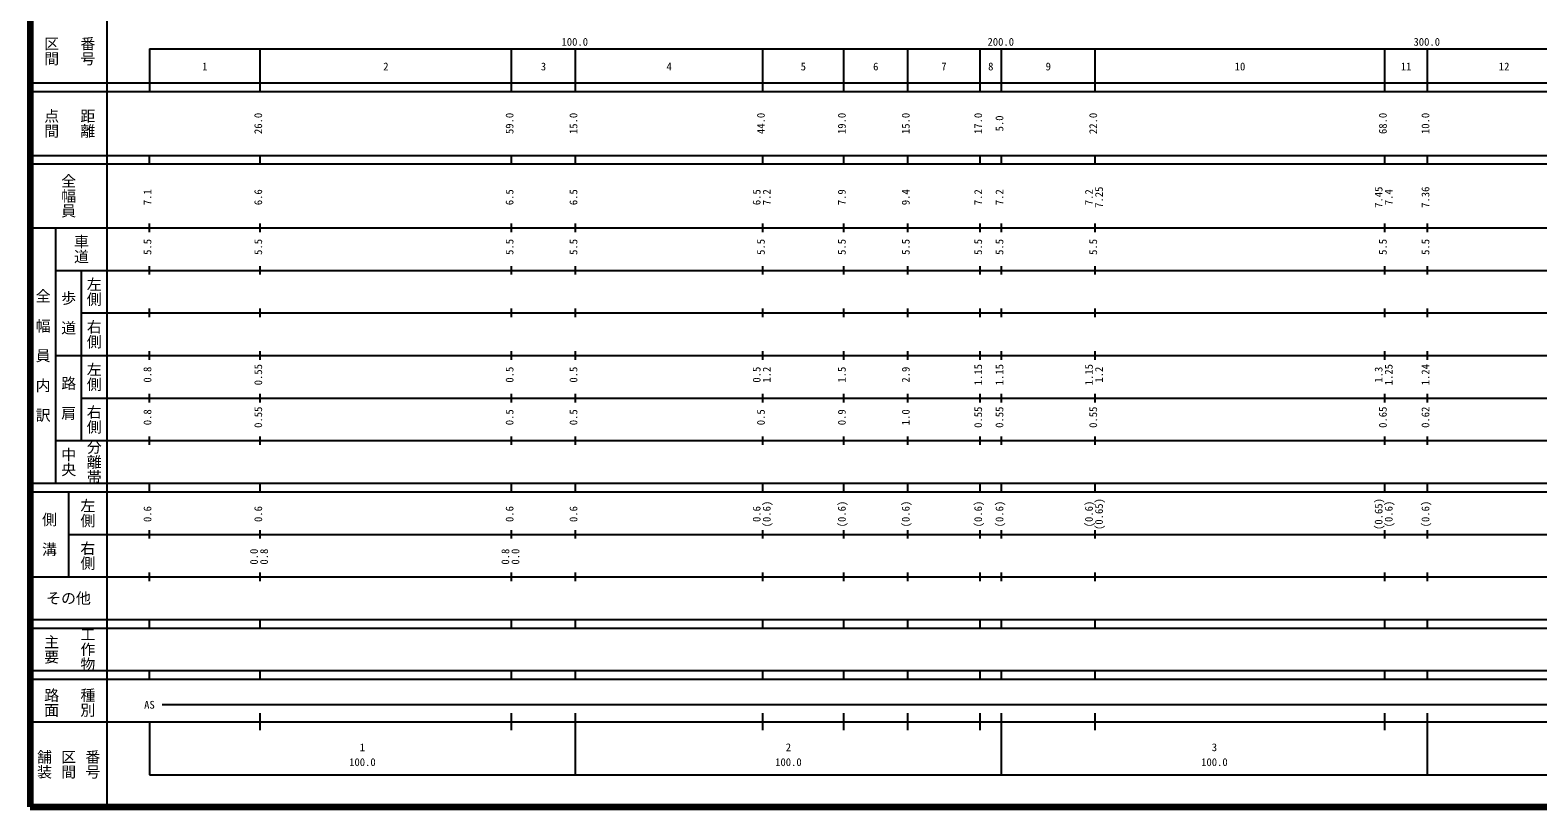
# Model space of a CAD drawing. Units: millimetres on the paper, enlarged 1000 times. Extents: x 40000 to 680000, y 20000 to 380000.
# Drawn here: x 40000 to 393920, y 20000 to 202409 of the extents above; entities that cross this region are included whole.
import ezdxf
from ezdxf.enums import TextEntityAlignment as Align

# ---------------------------------------------------------------- set-up
doc = ezdxf.new("R2010")
doc.units = ezdxf.units.MM
doc.header["$LTSCALE"] = 1000
doc.layers.add('M-TTL', color=2, linetype='Continuous', lineweight=140)
doc.layers.add('M-TTL-BAND', color=7, linetype='Continuous', lineweight=25)
doc.styles.add('@ＭＳ ゴシック', font='')
doc.styles.add('ＭＳ ゴシック', font='')
doc.styles.get('@ＭＳ ゴシック').set_extended_font_data('@MS Gothic')
doc.styles.get('ＭＳ ゴシック').set_extended_font_data('MS Gothic')

msp = doc.modelspace()

# ---------------------------------------------------------------- linework, layer by layer
at = {"layer": 'M-TTL'}
for p, q in [((40000, 380000), (40000, 20000)), ((40000, 20000), (680000, 20000))]:
    msp.add_line(p, q, dxfattribs=at)
at = {"layer": 'M-TTL-BAND'}
for p, q in [((58000, 370000), (58000, 20000)), ((68000, 198000), (579000, 198000)), ((68000, 198000), (68000, 188000)), ((94000, 188000), (94000, 198000)), ((153000, 188000), (153000, 198000)), ((168000, 188000), (168000, 198000)), ((212000, 188000), (212000, 198000)), ((231000, 188000), (231000, 198000)), ((246000, 188000), (246000, 198000)), ((263000, 188000), (263000, 198000)), ((268000, 188000), (268000, 198000)), ((290000, 188000), (290000, 198000)), ((358000, 188000), (358000, 198000)), ((368000, 188000), (368000, 198000)), ((40000, 190000), (579000, 190000)), ((40000, 188000), (579000, 188000)), ((40000, 173000), (579000, 173000)), ((40000, 171000), (579000, 171000)), ((68000, 171000), (68000, 173000)), ((94000, 171000), (94000, 173000)), ((153000, 171000), (153000, 173000)), ((168000, 171000), (168000, 173000)), ((212000, 171000), (212000, 173000)), ((231000, 171000), (231000, 173000)), ((246000, 171000), (246000, 173000)), ((263000, 171000), (263000, 173000)), ((268000, 171000), (268000, 173000)), ((290000, 171000), (290000, 173000)), ((358000, 171000), (358000, 173000)), ((368000, 171000), (368000, 173000)), ((40000, 156000), (579000, 156000)), ((46000, 96000), (46000, 156000)), ((68000, 155000), (68000, 157000)), ((94000, 155000), (94000, 157000)), ((153000, 155000), (153000, 157000)), ((168000, 155000), (168000, 157000)), ((212000, 155000), (212000, 157000)), ((231000, 155000), (231000, 157000)), ((246000, 155000), (246000, 157000)), ((263000, 155000), (263000, 157000)), ((268000, 155000), (268000, 157000)), ((290000, 155000), (290000, 157000)), ((358000, 155000), (358000, 157000)), ((368000, 155000), (368000, 157000)), ((46000, 146000), (579000, 146000)), ((52000, 146000), (52000, 106000)), ((68000, 145000), (68000, 147000)), ((94000, 145000), (94000, 147000)), ((153000, 145000), (153000, 147000)), ((168000, 145000), (168000, 147000)), ((212000, 145000), (212000, 147000)), ((231000, 145000), (231000, 147000)), ((246000, 145000), (246000, 147000)), ((263000, 145000), (263000, 147000)), ((268000, 145000), (268000, 147000)), ((290000, 145000), (290000, 147000)), ((358000, 145000), (358000, 147000)), ((368000, 145000), (368000, 147000)), ((52000, 136000), (579000, 136000)), ((68000, 135000), (68000, 137000)), ((94000, 135000), (94000, 137000)), ((153000, 135000), (153000, 137000)), ((168000, 135000), (168000, 137000)), ((212000, 135000), (212000, 137000)), ((231000, 135000), (231000, 137000)), ((246000, 135000), (246000, 137000)), ((263000, 135000), (263000, 137000)), ((268000, 135000), (268000, 137000)), ((290000, 135000), (290000, 137000)), ((358000, 135000), (358000, 137000)), ((368000, 135000), (368000, 137000)), ((46000, 126000), (579000, 126000)), ((68000, 125000), (68000, 127000)), ((94000, 125000), (94000, 127000)), ((153000, 125000), (153000, 127000)), ((168000, 125000), (168000, 127000)), ((212000, 125000), (212000, 127000)), ((231000, 125000), (231000, 127000)), ((246000, 125000), (246000, 127000)), ((263000, 125000), (263000, 127000)), ((268000, 125000), (268000, 127000)), ((290000, 125000), (290000, 127000)), ((358000, 125000), (358000, 127000)), ((368000, 125000), (368000, 127000)), ((68000, 115000), (68000, 117000)), ((94000, 115000), (94000, 117000)), ((153000, 115000), (153000, 117000)), ((168000, 115000), (168000, 117000)), ((212000, 115000), (212000, 117000)), ((231000, 115000), (231000, 117000)), ((246000, 115000), (246000, 117000)), ((263000, 115000), (263000, 117000)), ((268000, 115000), (268000, 117000)), ((290000, 115000), (290000, 117000)), ((358000, 115000), (358000, 117000)), ((368000, 115000), (368000, 117000)), ((52000, 116000), (579000, 116000)), ((68000, 105000), (68000, 107000)), ((94000, 105000), (94000, 107000)), ((153000, 105000), (153000, 107000)), ((168000, 105000), (168000, 107000)), ((212000, 105000), (212000, 107000)), ((231000, 105000), (231000, 107000)), ((246000, 105000), (246000, 107000)), ((263000, 105000), (263000, 107000)), ((268000, 105000), (268000, 107000)), ((290000, 105000), (290000, 107000)), ((358000, 105000), (358000, 107000)), ((368000, 105000), (368000, 107000)), ((46000, 106000), (579000, 106000)), ((40000, 96000), (579000, 96000)), ((68000, 94000), (68000, 96000)), ((94000, 94000), (94000, 96000)), ((153000, 94000), (153000, 96000)), ((168000, 94000), (168000, 96000)), ((212000, 94000), (212000, 96000)), ((231000, 94000), (231000, 96000)), ((246000, 94000), (246000, 96000)), ((263000, 94000), (263000, 96000)), ((268000, 94000), (268000, 96000)), ((290000, 94000), (290000, 96000)), ((358000, 94000), (358000, 96000)), ((368000, 94000), (368000, 96000)), ((40000, 94000), (579000, 94000)), ((49000, 94000), (49000, 74000)), ((68000, 83000), (68000, 85000)), ((94000, 83000), (94000, 85000)), ((153000, 83000), (153000, 85000)), ((168000, 83000), (168000, 85000)), ((212000, 83000), (212000, 85000)), ((231000, 83000), (231000, 85000)), ((246000, 83000), (246000, 85000)), ((263000, 83000), (263000, 85000)), ((268000, 83000), (268000, 85000)), ((290000, 83000), (290000, 85000)), ((358000, 83000), (358000, 85000)), ((368000, 83000), (368000, 85000)), ((49000, 84000), (579000, 84000)), ((68000, 73000), (68000, 75000)), ((94000, 73000), (94000, 75000)), ((153000, 73000), (153000, 75000)), ((168000, 73000), (168000, 75000)), ((212000, 73000), (212000, 75000)), ((231000, 73000), (231000, 75000)), ((246000, 73000), (246000, 75000)), ((263000, 73000), (263000, 75000)), ((268000, 73000), (268000, 75000)), ((290000, 73000), (290000, 75000)), ((358000, 73000), (358000, 75000)), ((368000, 73000), (368000, 75000)), ((40000, 74000), (579000, 74000)), ((40000, 64000), (579000, 64000)), ((68000, 62000), (68000, 64000)), ((94000, 62000), (94000, 64000)), ((153000, 62000), (153000, 64000)), ((168000, 62000), (168000, 64000)), ((212000, 62000), (212000, 64000)), ((231000, 62000), (231000, 64000)), ((246000, 62000), (246000, 64000)), ((263000, 62000), (263000, 64000)), ((268000, 62000), (268000, 64000)), ((290000, 62000), (290000, 64000)), ((358000, 62000), (358000, 64000)), ((368000, 62000), (368000, 64000)), ((40000, 62000), (579000, 62000)), ((40000, 52000), (579000, 52000)), ((40000, 50000), (579000, 50000)), ((68000, 50000), (68000, 52000)), ((94000, 50000), (94000, 52000)), ((153000, 50000), (153000, 52000)), ((168000, 50000), (168000, 52000)), ((212000, 50000), (212000, 52000)), ((231000, 50000), (231000, 52000)), ((246000, 50000), (246000, 52000)), ((263000, 50000), (263000, 52000)), ((268000, 50000), (268000, 52000)), ((290000, 50000), (290000, 52000)), ((358000, 50000), (358000, 52000)), ((368000, 50000), (368000, 52000)), ((71000, 44000), (565000, 44000)), ((40000, 40000), (579000, 40000)), ((68000, 40000), (68000, 27500)), ((94000, 38000), (94000, 42000)), ((153000, 38000), (153000, 42000)), ((168000, 27500), (168000, 42000)), ((212000, 38000), (212000, 42000)), ((231000, 38000), (231000, 42000)), ((246000, 38000), (246000, 42000)), ((263000, 38000), (263000, 42000)), ((268000, 27500), (268000, 42000)), ((290000, 38000), (290000, 42000)), ((358000, 38000), (358000, 42000)), ((368000, 27500), (368000, 42000)), ((68000, 27500), (579000, 27500))]:
    msp.add_line(p, q, dxfattribs=at)

# ---------------------------------------------------------------- texts
at = {"layer": 'M-TTL-BAND', "style": '@ＭＳ ゴシック'}
for s, p in [('区間', (45000, 197500)), ('番号', (53500, 197500)), ('点間', (45000, 180500)), ('距離', (53500, 180500)), ('全幅員', (49000, 163500)), ('車道', (52000, 151000)), ('全\u3000幅\u3000員\u3000内\u3000訳', (43000, 126000)), ('左側', (55000, 141000)), ('歩\u3000道', (49000, 136000)), ('右側', (55000, 131000)), ('左側', (55000, 121000)), ('路\u3000肩', (49000, 116000)), ('右側', (55000, 111000)), ('中央', (49000, 101000)), ('分離帯', (55000, 101000)), ('左側', (53500, 89000)), ('側\u3000溝', (44500, 84000)), ('右側', (53500, 79000)), ('主要', (45000, 57000)), ('工作物', (53500, 57000)), ('路面', (45000, 44500)), ('種別', (53500, 44500)), ('舗装', (43333, 30000)), ('区間', (49000, 30000)), ('番号', (54667, 30000))]:
    msp.add_text(s, height=2566, rotation=270, dxfattribs=at).set_placement(p, align=Align.MIDDLE_CENTER)
at = {"layer": 'M-TTL-BAND', "style": 'ＭＳ ゴシック'}
for s, p in [('100.0', (167844, 198195)), ('200.0', (267844, 198195)), ('300.0', (367844, 198195)), ('1', (81000, 192405)), ('2', (123500, 192405)), ('3', (160500, 192405)), ('4', (190000, 192405)), ('5', (221500, 192405)), ('6', (238500, 192405)), ('7', (254500, 192405)), ('8', (265500, 192405)), ('9', (279000, 192405)), ('10', (324000, 192405)), ('11', (363000, 192405)), ('12', (386000, 192405)), ('AS', (68000, 42500)), ('1', (118000, 32523)), ('2', (218000, 32523)), ('3', (318000, 32523)), ('100.0', (118000, 29033)), ('100.0', (218000, 29033)), ('100.0', (318000, 29033))]:
    msp.add_text(s, height=1833, dxfattribs=at).set_placement(p, align=Align.BOTTOM_CENTER)
for s, p in [('26.0', (95000, 180500)), ('59.0', (154000, 180500)), ('15.0', (169000, 180500)), ('44.0', (213000, 180500)), ('19.0', (232000, 180500)), ('15.0', (247000, 180500)), ('17.0', (264000, 180500)), ('5.0', (269000, 180500)), ('22.0', (291000, 180500)), ('68.0', (359000, 180500)), ('10.0', (369000, 180500)), ('7.1', (69000, 163174)), ('6.6', (95000, 163174)), ('6.5', (154000, 163174)), ('6.5', (169000, 163174)), ('6.5', (212000, 163174)), ('7.2', (214370, 163174)), ('7.9', (232000, 163174)), ('9.4', (247000, 163174)), ('7.2', (264000, 163174)), ('7.2', (269000, 163174)), ('7.2', (290000, 163174)), ('7.25', (292370, 163174)), ('7.45', (358000, 163174)), ('7.4', (360370, 163174)), ('7.36', (369000, 163174)), ('5.5', (69000, 151500)), ('5.5', (95000, 151500)), ('5.5', (154000, 151500)), ('5.5', (169000, 151500)), ('5.5', (213000, 151500)), ('5.5', (232000, 151500)), ('5.5', (247000, 151500)), ('5.5', (264000, 151500)), ('5.5', (269000, 151500)), ('5.5', (291000, 151500)), ('5.5', (359000, 151500)), ('5.5', (369000, 151500)), ('1.24', (369000, 121500)), ('0.8', (69000, 121500)), ('0.55', (95000, 121500)), ('0.5', (154000, 121500)), ('0.5', (169000, 121500)), ('0.5', (212000, 121500)), ('1.2', (214370, 121500)), ('1.5', (232000, 121500)), ('2.9', (247000, 121500)), ('1.15', (264000, 121500)), ('1.15', (269000, 121500)), ('1.15', (290000, 121500)), ('1.2', (292370, 121500)), ('1.3', (358000, 121500)), ('1.25', (360370, 121500)), ('0.55', (95000, 111500)), ('0.55', (264000, 111500)), ('0.55', (269000, 111500)), ('0.55', (291000, 111500)), ('0.65', (359000, 111500)), ('0.62', (369000, 111500)), ('0.8', (69000, 111500)), ('0.5', (154000, 111500)), ('0.5', (169000, 111500)), ('0.5', (213000, 111500)), ('0.9', (232000, 111500)), ('1.0', (247000, 111500)), ('(0.65)', (292370, 88764)), ('(0.65)', (358000, 88764)), ('0.6', (69000, 88764)), ('0.6', (95000, 88764)), ('0.6', (154000, 88764)), ('0.6', (169000, 88764)), ('0.6', (212000, 88764)), ('(0.6)', (214370, 88764)), ('(0.6)', (232000, 88764)), ('(0.6)', (247000, 88764)), ('(0.6)', (264000, 88764)), ('(0.6)', (269000, 88764)), ('(0.6)', (290000, 88764)), ('(0.6)', (360370, 88764)), ('(0.6)', (369000, 88764)), ('0.0', (94000, 78764)), ('0.8', (96370, 78764)), ('0.8', (153000, 78764)), ('0.0', (155370, 78764))]:
    msp.add_text(s, height=1833, rotation=90, dxfattribs=at).set_placement(p, align=Align.BOTTOM_CENTER)
msp.add_text('その他', height=2566, dxfattribs=at).set_placement((49000, 69000), align=Align.MIDDLE_CENTER)

doc.saveas('drawing.dxf')
